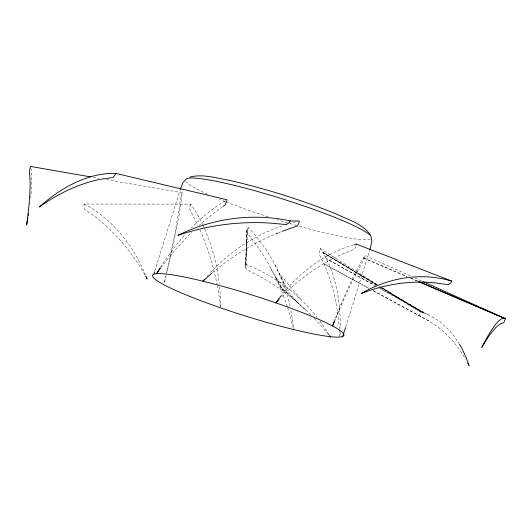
<?xml version="1.0" encoding="UTF-8"?>
<svg xmlns="http://www.w3.org/2000/svg" width="532" height="532" viewBox="0 0 532 532"><rect width="100%" height="100%" fill="white"/><g stroke="black" fill="none" stroke-linecap="round" stroke-linejoin="round"><path stroke-width="0.4" stroke-dasharray="2.66 2" d="M290.046 306.272A172.574 169.981 -33.5 0 0 252.999 232.577L248.098 227.25L246.821 230.802L245.831 267.948L246.615 269.385L260.454 276.7A238.875 235.29 -33.5 0 1 311.513 315.649M245.378 264.73L247.114 229.179L245.831 267.948L245.378 264.73L248.098 227.25M106.307 179.603L182.21 192.784L181.705 197.239A172.574 22.982 -73.5 0 1 166.742 273.328M202.945 225.282A172.574 136.451 -80.8 0 0 194.486 209.608L190.922 204.162L84.116 204.035L83.916 206.197L84.688 209.249L95.248 216.857A238.875 188.867 -80.8 0 1 145.263 275.623M410.378 275.895L365.132 255.506L363.502 260.514L359.499 267.556A238.875 31.814 -73.5 0 0 335.759 318.222M154.732 271.114L180.062 190.276M345.687 326.921L369.527 250.845M182.21 192.784L180.667 197.911L179.098 208.63A238.875 31.814 -73.5 0 1 166.17 274.818M356.054 246.276L354.525 249.069L342.295 254.097A238.875 188.867 -80.8 0 0 281.82 296.617M377.447 284.753L320.264 248.517L318.934 253.624L323.868 263.752A238.875 143.879 -67.8 0 1 339.389 328.856M335.632 317.983A172.574 22.982 -73.5 0 1 363.416 258.14L365.132 255.506M190.922 204.162L190.01 206.09L189.645 209.355L196.308 222.09A238.875 188.867 -80.8 0 1 198.004 225.628M222.609 206.709L214.735 212.434A238.875 143.879 -67.8 0 0 199.347 225.249M225.216 200.883L222.15 202.699A172.574 103.946 -67.8 0 0 191.207 228.048M353.501 244.953L350.641 245.764A172.574 136.451 -80.8 0 0 281.907 294.874M295.307 222.017L292.128 222.802A172.574 169.981 -33.5 0 0 290.545 223.247M93.246 177.336L98.965 178.326M245.491 264.218L252.221 266.951A172.574 169.981 -33.5 0 1 316.853 317.112M363.416 258.14L406.913 276.693M410.697 278.309L417.6 281.255M363.615 257.834L407.066 276.487M410.864 278.123L417.74 281.069M414.907 277.93L422.448 281.328M373.125 290.665L428.672 320.843A238.875 143.879 -67.8 0 1 465.48 359.067M368.995 288.337L323.868 263.752L368.776 288.291M373.358 290.711L428.672 320.843M376.503 286.283L326.289 258.678L374.156 285.285M380.872 288.683L429.63 315.489M84.116 204.035L89.31 206.908A172.574 136.451 -80.8 0 1 145.588 275.15M378.505 287.706L424.197 313.102A172.574 103.946 -67.8 0 1 458.917 343.366M376.437 284.593L322.971 252.673L320.264 248.517M379.289 286.296L381.424 287.573M382.142 287.998L424.197 313.102L419.987 311.712L381.198 287.992M376.177 284.507L322.971 252.673A172.574 103.946 -67.8 0 1 340.201 328.071M380.433 287.054L423.711 312.942L382.435 288.131M378.166 285.564L322.658 252.195L375.559 284.54M382.328 287.845L419.987 311.712L419.715 313.76L420.2 316.394M305.401 309.704L279.134 285.325L298.485 303.473L275.217 276.886L283.935 291.862L270.961 268.62M300.547 299.157L279.081 273.295L285.737 286.595L274.825 264.577M246.821 230.802L246.915 232.437L256.271 244.92A238.875 235.29 -33.5 0 1 287.426 307.05M160.325 267.523A172.574 103.946 -67.8 0 1 185.668 233.934M160.903 267.756A238.875 143.879 -67.8 0 1 191.952 232.198M290.871 310.242A172.574 169.981 -33.5 0 1 293.504 329.514M319.792 320.976A172.574 169.981 -33.5 0 1 329.168 335.127M287.659 307.789A238.875 235.29 -33.5 0 1 293.338 328.756M314.219 318.429A238.875 235.29 -33.5 0 1 328.956 335.386M166.184 275.589A172.574 22.982 -73.5 0 1 164.268 283.19A238.875 31.814 -73.5 0 0 165.824 276.334M30.889 168.145A172.574 22.982 -73.5 0 1 30.57 198.256M30.025 202.805A172.574 22.982 -73.5 0 1 29.825 204.374M203.291 226.027A172.574 136.451 -80.8 0 1 204.315 228.275M204.654 229.026A172.574 136.451 -80.8 0 1 219.231 283.616M219.576 286.815A172.574 136.451 -80.8 0 1 220.6 307.848M199.972 229.93A238.875 188.867 -80.8 0 1 217.103 284.74M217.262 285.551A238.875 188.867 -80.8 0 1 220.428 306.319M340.108 332.128A172.574 103.946 -67.8 0 1 339.888 337.029M339.449 329.667A238.875 143.879 -67.8 0 1 339.848 336.204M370.279 239.068A97.442 10.693 17.4 0 1 297.361 225.681M296.563 225.455A97.442 10.693 17.4 0 1 288.55 223.121M287.745 222.888A97.442 10.693 17.4 0 1 276.773 219.543M268.115 216.803A97.442 10.693 17.4 0 1 226.053 201.914M225.309 201.628A97.442 10.693 17.4 0 1 219.57 199.327M207.706 194.26A97.442 10.693 17.4 0 1 185.887 181.359M207.167 276.188A172.574 169.981 -33.5 0 1 208.251 274.958M210.459 272.53A172.574 169.981 -33.5 0 1 282.718 225.694M212.308 272.81A238.875 235.29 -33.5 0 1 275.037 234.206M278.675 232.703A238.875 235.29 -33.5 0 1 282.332 231.267"/><path stroke-width="0.8" d="M356.407 244.66L356.427 244.128L354.232 244.747M153.735 274.286L154.48 271.905M180.308 189.485L183.041 182.383L186.639 178.672A97.442 10.693 17.4 0 1 281.335 198.562A97.442 10.693 17.4 0 1 371.03 236.381L371.868 241.475L369.78 250.047M342.708 336.43A100.269 11.006 17.4 0 0 214.336 284.101A100.269 11.006 17.4 0 0 187.623 295.539A100.269 11.006 17.4 0 0 342.708 336.43L345.441 327.719M115.81 173.405L114.839 175.341L112.831 177.568L102.523 178.971A238.875 143.879 -67.8 0 0 39.395 206.948A172.574 103.946 -67.8 0 1 111.181 173.365L115.81 173.405L227.084 199.779L225.236 204.8L223.267 206.236M451.688 281.089L450.637 282.904L448.35 284.713L435.947 282.958A238.875 188.867 -80.8 0 0 361.275 293.524A172.574 136.451 -80.8 0 1 446.069 279.559L451.688 281.089L356.427 244.128M290.312 220.9L289.142 222.735L286.416 224.577L270.741 223.121A238.875 235.29 -33.5 0 0 178.02 235.31A172.574 169.981 -33.5 0 1 283.157 219.517L290.312 220.9L299.243 221.046L299.263 221.571L298.951 223.187L297.248 225.994L282.332 231.267M189.711 177.103C202.938 173.651 216.524 178.193 229.551 180.368L231.626 180.853C265.947 188.873 299.682 199.447 332.46 212.414L334.422 213.186C346.678 219.277 361.979 223.054 370.319 234.805M90.799 176.91L30.404 166.416L29.267 171.218L29.832 176.378A238.875 31.814 -73.5 0 1 26.6 225.049A172.574 22.982 -73.5 0 0 27.837 217.794M418.325 281.561L504.595 318.369M419.249 281.721L505.4 318.701L503.764 322.744L501.363 323.436A238.875 31.814 -73.5 0 0 481.806 347.482A172.574 22.982 -73.5 0 1 504.489 318.322L505.4 318.701L423.199 281.667M159.899 268.201A172.574 103.946 -67.8 0 0 156.554 273.687A238.875 143.879 -67.8 0 1 160.418 268.407M329.574 335.825A172.574 169.981 -33.5 0 1 330.385 337.222A238.875 235.29 -33.5 0 0 329.434 335.998M28.455 213.917A172.574 22.982 -73.5 0 1 28.216 215.453M146.214 276.687A172.574 136.451 -80.8 0 1 147.131 279.014A238.875 188.867 -80.8 0 0 145.642 276.294M281.428 295.479A172.574 136.451 -80.8 0 0 275.842 302.868A238.875 188.867 -80.8 0 1 279.081 299.423M335.074 319.419A172.574 22.982 -73.5 0 0 332.573 325.99A238.875 31.814 -73.5 0 1 334.296 321.76M459.302 344.011A172.574 103.946 -67.8 0 1 469.011 365.584A238.875 143.879 -67.8 0 0 467.867 363.369M204.501 279.3A172.574 169.981 -33.5 0 0 202.938 281.202A238.875 235.29 -33.5 0 1 211.709 273.322M275.762 233.9A238.875 235.29 -33.5 0 1 277.943 233.003"/></g></svg>
